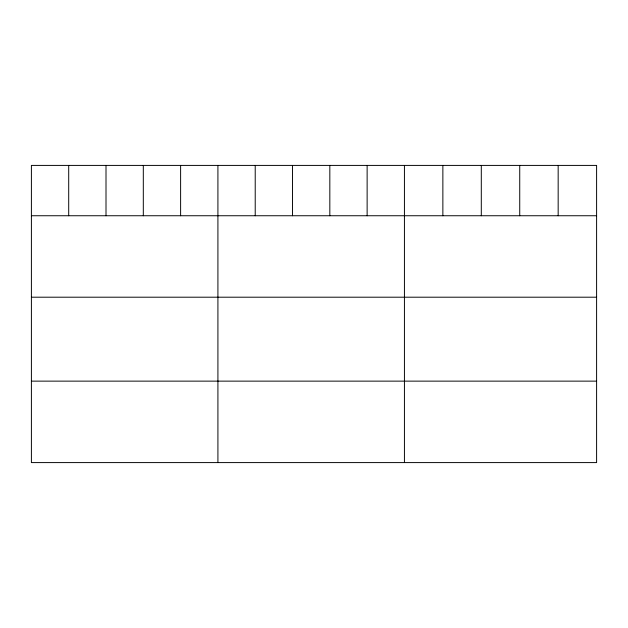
<?xml version="1.0" encoding="UTF-8"?>
<svg xmlns="http://www.w3.org/2000/svg" width="628" height="628" viewBox="0 0 628 628"><rect width="100%" height="100%" fill="white"/><g stroke="black" fill="none" stroke-linecap="round" stroke-linejoin="round"><path stroke-width="0.94" d="M596.6 215.742L596.6 462.593L31.4 462.593L31.4 165.407L596.6 165.407L596.6 215.742L31.4 215.742M31.4 297.201L596.6 297.201M31.4 381.133L596.6 381.133M558.166 165.407L558.166 215.742M519.733 165.407L519.733 215.742M481.299 165.407L481.299 215.742M442.866 165.407L442.866 215.742M404.432 165.407L404.432 462.593M367.129 165.407L367.129 215.742M329.826 165.407L329.826 215.742M292.522 165.407L292.522 215.742M255.219 165.407L255.219 215.742M217.916 165.407L217.916 462.593M180.613 165.407L180.613 215.742M143.31 165.407L143.31 215.742M106.006 165.407L106.006 215.742M68.703 165.407L68.703 215.742"/></g></svg>
